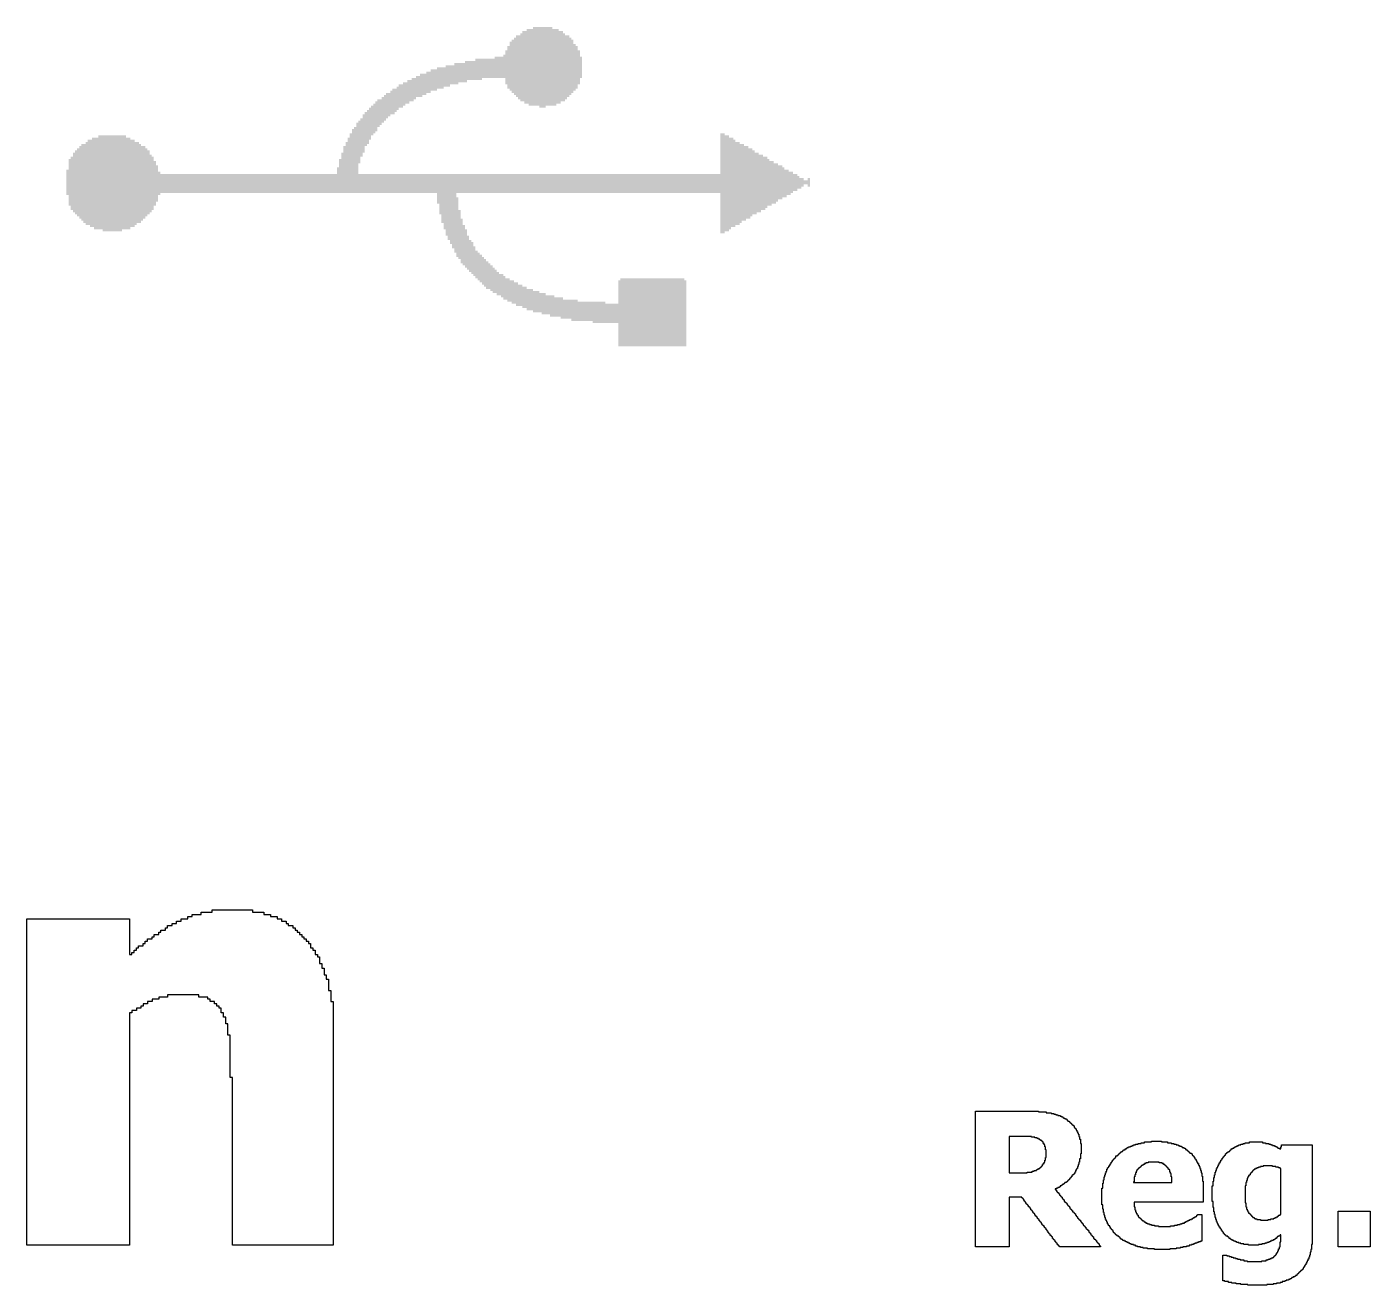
# Model space of a CAD drawing. Header units: inches. Extents: x 0.67 to 2.91, y 19.19 to 21.69.
# Drawn here: x 2.208 to 2.895, y 21.051 to 21.694 of the extents above; entities that cross this region are included whole.
import ezdxf

# ---------------------------------------------------------------- set-up
doc = ezdxf.new("R2010")
doc.units = ezdxf.units.IN
doc.header["$LTSCALE"] = 1.21
doc.header["$MEASUREMENT"] = 0
doc.layers.add('R2V', color=7, linetype='Continuous')

msp = doc.modelspace()

# ---------------------------------------------------------------- hatches: boundary and pattern name
at = {"linetype": 'ByBlock'}
msp.add_hatch(color=5, dxfattribs=at).paths.add_polyline_path([(2.6089, 21.61255), (2.6089, 21.6169), (2.60781, 21.6169), (2.60781, 21.61582), (2.60563, 21.61582), (2.60563, 21.6169), (2.60345, 21.6169), (2.60345, 21.61799), (2.60236, 21.61799), (2.60236, 21.61908), (2.60018, 21.61908), (2.60018, 21.62017), (2.598, 21.62017), (2.598, 21.62126), (2.59582, 21.62126), (2.59582, 21.62235), (2.59473, 21.62235), (2.59473, 21.62344), (2.59255, 21.62344), (2.59255, 21.62453), (2.59037, 21.62453), (2.59037, 21.62562), (2.58819, 21.62562), (2.58819, 21.62671), (2.5871, 21.62671), (2.5871, 21.6278), (2.58492, 21.6278), (2.58492, 21.62889), (2.58275, 21.62889), (2.58275, 21.62998), (2.58057, 21.62998), (2.58057, 21.63107), (2.57948, 21.63107), (2.57948, 21.63216), (2.5773, 21.63216), (2.5773, 21.63325), (2.57512, 21.63325), (2.57512, 21.63434), (2.57294, 21.63434), (2.57294, 21.63543), (2.57076, 21.63543), (2.57076, 21.63652), (2.56967, 21.63652), (2.56967, 21.63761), (2.56749, 21.63761), (2.56749, 21.6387), (2.56531, 21.6387), (2.56531, 21.63979), (2.56313, 21.63979), (2.56313, 21.61908), (2.37791, 21.61908), (2.37791, 21.62453), (2.379, 21.62453), (2.379, 21.6278), (2.38009, 21.6278), (2.38009, 21.62998), (2.38118, 21.62998), (2.38118, 21.63325), (2.38227, 21.63325), (2.38227, 21.63434), (2.38336, 21.63434), (2.38336, 21.63652), (2.38445, 21.63652), (2.38445, 21.6387), (2.38554, 21.6387), (2.38554, 21.63979), (2.38663, 21.63979), (2.38663, 21.64087), (2.38771, 21.64087), (2.38771, 21.64305), (2.3888, 21.64305), (2.3888, 21.64414), (2.38989, 21.64414), (2.38989, 21.64523), (2.39098, 21.64523), (2.39098, 21.64632), (2.39207, 21.64632), (2.39207, 21.64741), (2.39316, 21.64741), (2.39316, 21.6485), (2.39425, 21.6485), (2.39425, 21.64959), (2.39643, 21.64959), (2.39643, 21.65068), (2.39752, 21.65068), (2.39752, 21.65177), (2.39861, 21.65177), (2.39861, 21.65286), (2.40079, 21.65286), (2.40079, 21.65395), (2.40188, 21.65395), (2.40188, 21.65504), (2.40406, 21.65504), (2.40406, 21.65613), (2.40624, 21.65613), (2.40624, 21.65722), (2.40733, 21.65722), (2.40733, 21.65831), (2.4106, 21.65831), (2.4106, 21.6594), (2.41277, 21.6594), (2.41277, 21.66049), (2.41495, 21.66049), (2.41495, 21.66158), (2.41822, 21.66158), (2.41822, 21.66267), (2.42149, 21.66267), (2.42149, 21.66376), (2.42476, 21.66376), (2.42476, 21.66485), (2.42912, 21.66485), (2.42912, 21.66593), (2.43348, 21.66593), (2.43348, 21.66702), (2.4411, 21.66702), (2.4411, 21.66811), (2.45309, 21.66811), (2.45309, 21.66485), (2.45418, 21.66485), (2.45418, 21.66267), (2.45527, 21.66267), (2.45527, 21.66158), (2.45636, 21.66158), (2.45636, 21.66049), (2.45745, 21.66049), (2.45745, 21.6594), (2.45854, 21.6594), (2.45854, 21.65831), (2.45963, 21.65831), (2.45963, 21.65722), (2.46072, 21.65722), (2.46072, 21.65613), (2.46289, 21.65613), (2.46289, 21.65504), (2.46507, 21.65504), (2.46507, 21.65395), (2.47052, 21.65395), (2.47052, 21.65286), (2.47379, 21.65286), (2.47379, 21.65395), (2.47924, 21.65395), (2.47924, 21.65504), (2.48142, 21.65504), (2.48142, 21.65613), (2.4836, 21.65613), (2.4836, 21.65722), (2.48469, 21.65722), (2.48469, 21.65831), (2.48578, 21.65831), (2.48578, 21.6594), (2.48686, 21.6594), (2.48686, 21.66049), (2.48795, 21.66049), (2.48795, 21.66158), (2.48904, 21.66158), (2.48904, 21.66267), (2.49013, 21.66267), (2.49013, 21.66485), (2.49122, 21.66485), (2.49122, 21.66811), (2.49231, 21.66811), (2.49231, 21.67901), (2.49122, 21.67901), (2.49122, 21.68228), (2.49013, 21.68228), (2.49013, 21.68446), (2.48904, 21.68446), (2.48904, 21.68555), (2.48795, 21.68555), (2.48795, 21.68773), (2.48686, 21.68773), (2.48686, 21.68882), (2.48578, 21.68882), (2.48578, 21.68991), (2.4836, 21.68991), (2.4836, 21.69099), (2.48251, 21.69099), (2.48251, 21.69208), (2.48033, 21.69208), (2.48033, 21.69317), (2.47706, 21.69317), (2.47706, 21.69426), (2.46725, 21.69426), (2.46725, 21.69317), (2.46398, 21.69317), (2.46398, 21.69208), (2.4618, 21.69208), (2.4618, 21.69099), (2.46072, 21.69099), (2.46072, 21.68991), (2.45854, 21.68991), (2.45854, 21.68882), (2.45745, 21.68882), (2.45745, 21.68773), (2.45636, 21.68773), (2.45636, 21.68664), (2.45527, 21.68664), (2.45527, 21.68446), (2.45418, 21.68446), (2.45418, 21.68228), (2.45309, 21.68228), (2.45309, 21.6801), (2.452, 21.6801), (2.452, 21.67901), (2.44764, 21.67901), (2.44764, 21.67792), (2.43783, 21.67792), (2.43783, 21.67683), (2.43239, 21.67683), (2.43239, 21.67574), (2.42694, 21.67574), (2.42694, 21.67465), (2.42258, 21.67465), (2.42258, 21.67356), (2.41822, 21.67356), (2.41822, 21.67247), (2.41495, 21.67247), (2.41495, 21.67138), (2.41277, 21.67138), (2.41277, 21.67029), (2.40951, 21.67029), (2.40951, 21.6692), (2.40733, 21.6692), (2.40733, 21.66811), (2.40515, 21.66811), (2.40515, 21.66702), (2.40297, 21.66702), (2.40297, 21.66593), (2.40079, 21.66593), (2.40079, 21.66485), (2.39861, 21.66485), (2.39861, 21.66376), (2.39752, 21.66376), (2.39752, 21.66267), (2.39534, 21.66267), (2.39534, 21.66158), (2.39425, 21.66158), (2.39425, 21.66049), (2.39207, 21.66049), (2.39207, 21.6594), (2.39098, 21.6594), (2.39098, 21.65831), (2.38989, 21.65831), (2.38989, 21.65722), (2.38771, 21.65722), (2.38771, 21.65613), (2.38663, 21.65613), (2.38663, 21.65504), (2.38554, 21.65504), (2.38554, 21.65395), (2.38445, 21.65395), (2.38445, 21.65286), (2.38336, 21.65286), (2.38336, 21.65177), (2.38227, 21.65177), (2.38227, 21.65068), (2.38118, 21.65068), (2.38118, 21.64959), (2.38009, 21.64959), (2.38009, 21.64741), (2.379, 21.64741), (2.379, 21.64632), (2.37791, 21.64632), (2.37791, 21.64523), (2.37682, 21.64523), (2.37682, 21.64305), (2.37573, 21.64305), (2.37573, 21.64196), (2.37464, 21.64196), (2.37464, 21.63979), (2.37355, 21.63979), (2.37355, 21.63761), (2.37246, 21.63761), (2.37246, 21.63543), (2.37137, 21.63543), (2.37137, 21.63325), (2.37028, 21.63325), (2.37028, 21.62998), (2.36919, 21.62998), (2.36919, 21.62671), (2.3681, 21.62671), (2.3681, 21.62235), (2.36701, 21.62235), (2.36701, 21.61908), (2.27658, 21.61908), (2.27658, 21.62017), (2.27549, 21.62017), (2.27549, 21.62344), (2.2744, 21.62344), (2.2744, 21.62562), (2.27331, 21.62562), (2.27331, 21.6278), (2.27222, 21.6278), (2.27222, 21.62889), (2.27113, 21.62889), (2.27113, 21.63107), (2.27004, 21.63107), (2.27004, 21.63216), (2.26895, 21.63216), (2.26895, 21.63325), (2.26677, 21.63325), (2.26677, 21.63434), (2.26568, 21.63434), (2.26568, 21.63543), (2.26351, 21.63543), (2.26351, 21.63652), (2.26133, 21.63652), (2.26133, 21.63761), (2.25915, 21.63761), (2.25915, 21.6387), (2.24498, 21.6387), (2.24498, 21.63761), (2.24171, 21.63761), (2.24171, 21.63652), (2.23954, 21.63652), (2.23954, 21.63543), (2.23845, 21.63543), (2.23845, 21.63434), (2.23627, 21.63434), (2.23627, 21.63325), (2.23518, 21.63325), (2.23518, 21.63216), (2.23409, 21.63216), (2.23409, 21.63107), (2.233, 21.63107), (2.233, 21.62998), (2.23191, 21.62998), (2.23191, 21.6278), (2.23082, 21.6278), (2.23082, 21.62671), (2.22973, 21.62671), (2.22973, 21.62126), (2.22864, 21.62126), (2.22864, 21.60819), (2.22973, 21.60819), (2.22973, 21.60274), (2.23082, 21.60274), (2.23082, 21.60056), (2.23191, 21.60056), (2.23191, 21.59947), (2.233, 21.59947), (2.233, 21.59838), (2.23409, 21.59838), (2.23409, 21.59729), (2.23518, 21.59729), (2.23518, 21.5962), (2.23627, 21.5962), (2.23627, 21.59511), (2.23736, 21.59511), (2.23736, 21.59402), (2.23845, 21.59402), (2.23845, 21.59293), (2.24062, 21.59293), (2.24062, 21.59184), (2.2428, 21.59184), (2.2428, 21.59076), (2.24716, 21.59076), (2.24716, 21.58967), (2.25697, 21.58967), (2.25697, 21.59076), (2.26133, 21.59076), (2.26133, 21.59184), (2.26351, 21.59184), (2.26351, 21.59293), (2.26459, 21.59293), (2.26459, 21.59402), (2.26677, 21.59402), (2.26677, 21.59511), (2.26786, 21.59511), (2.26786, 21.5962), (2.26895, 21.5962), (2.26895, 21.59729), (2.27004, 21.59729), (2.27004, 21.59838), (2.27113, 21.59838), (2.27113, 21.59947), (2.27222, 21.59947), (2.27222, 21.60056), (2.27331, 21.60056), (2.27331, 21.60274), (2.2744, 21.60274), (2.2744, 21.60492), (2.27549, 21.60492), (2.27549, 21.60819), (2.27658, 21.60819), (2.27658, 21.60928), (2.41822, 21.60928), (2.41822, 21.60383), (2.41931, 21.60383), (2.41931, 21.59838), (2.4204, 21.59838), (2.4204, 21.59402), (2.42149, 21.59402), (2.42149, 21.59076), (2.42258, 21.59076), (2.42258, 21.58749), (2.42367, 21.58749), (2.42367, 21.58531), (2.42476, 21.58531), (2.42476, 21.58313), (2.42585, 21.58313), (2.42585, 21.58095), (2.42694, 21.58095), (2.42694, 21.57877), (2.42803, 21.57877), (2.42803, 21.57659), (2.42912, 21.57659), (2.42912, 21.5755), (2.43021, 21.5755), (2.43021, 21.57332), (2.4313, 21.57332), (2.4313, 21.57223), (2.43239, 21.57223), (2.43239, 21.57114), (2.43348, 21.57114), (2.43348, 21.57005), (2.43457, 21.57005), (2.43457, 21.56896), (2.43566, 21.56896), (2.43566, 21.56787), (2.43675, 21.56787), (2.43675, 21.56679), (2.43783, 21.56679), (2.43783, 21.5657), (2.43892, 21.5657), (2.43892, 21.56461), (2.44001, 21.56461), (2.44001, 21.56352), (2.4411, 21.56352), (2.4411, 21.56243), (2.44219, 21.56243), (2.44219, 21.56134), (2.44328, 21.56134), (2.44328, 21.56025), (2.44546, 21.56025), (2.44546, 21.55916), (2.44655, 21.55916), (2.44655, 21.55807), (2.44873, 21.55807), (2.44873, 21.55698), (2.45091, 21.55698), (2.45091, 21.55589), (2.452, 21.55589), (2.452, 21.5548), (2.45418, 21.5548), (2.45418, 21.55371), (2.45636, 21.55371), (2.45636, 21.55262), (2.45854, 21.55262), (2.45854, 21.55153), (2.4618, 21.55153), (2.4618, 21.55044), (2.46398, 21.55044), (2.46398, 21.54935), (2.46725, 21.54935), (2.46725, 21.54826), (2.47161, 21.54826), (2.47161, 21.54717), (2.47597, 21.54717), (2.47597, 21.54608), (2.48142, 21.54608), (2.48142, 21.54499), (2.48686, 21.54499), (2.48686, 21.5439), (2.49776, 21.5439), (2.49776, 21.54281), (2.51083, 21.54281), (2.51083, 21.53083), (2.5457, 21.53083), (2.5457, 21.56461), (2.54461, 21.56461), (2.54461, 21.5657), (2.51192, 21.5657), (2.51192, 21.56461), (2.51083, 21.56461), (2.51083, 21.55262), (2.5043, 21.55262), (2.5043, 21.55371), (2.49013, 21.55371), (2.49013, 21.5548), (2.48251, 21.5548), (2.48251, 21.55589), (2.47815, 21.55589), (2.47815, 21.55698), (2.47379, 21.55698), (2.47379, 21.55807), (2.47052, 21.55807), (2.47052, 21.55916), (2.46725, 21.55916), (2.46725, 21.56025), (2.46398, 21.56025), (2.46398, 21.56134), (2.4618, 21.56134), (2.4618, 21.56243), (2.45963, 21.56243), (2.45963, 21.56352), (2.45745, 21.56352), (2.45745, 21.56461), (2.45527, 21.56461), (2.45527, 21.5657), (2.45309, 21.5657), (2.45309, 21.56679), (2.452, 21.56679), (2.452, 21.56787), (2.44982, 21.56787), (2.44982, 21.56896), (2.44873, 21.56896), (2.44873, 21.57005), (2.44764, 21.57005), (2.44764, 21.57114), (2.44655, 21.57114), (2.44655, 21.57223), (2.44546, 21.57223), (2.44546, 21.57332), (2.44437, 21.57332), (2.44437, 21.57441), (2.44328, 21.57441), (2.44328, 21.5755), (2.44219, 21.5755), (2.44219, 21.57659), (2.4411, 21.57659), (2.4411, 21.57768), (2.44001, 21.57768), (2.44001, 21.57877), (2.43892, 21.57877), (2.43892, 21.57986), (2.43783, 21.57986), (2.43783, 21.58204), (2.43675, 21.58204), (2.43675, 21.58422), (2.43566, 21.58422), (2.43566, 21.58531), (2.43457, 21.58531), (2.43457, 21.58749), (2.43348, 21.58749), (2.43348, 21.59076), (2.43239, 21.59076), (2.43239, 21.59293), (2.4313, 21.59293), (2.4313, 21.5962), (2.43021, 21.5962), (2.43021, 21.60056), (2.42912, 21.60056), (2.42912, 21.6071), (2.42803, 21.6071), (2.42803, 21.60928), (2.56313, 21.60928), (2.56313, 21.58858), (2.56531, 21.58858), (2.56531, 21.58967), (2.56749, 21.58967), (2.56749, 21.59076), (2.56858, 21.59076), (2.56858, 21.59184), (2.57076, 21.59184), (2.57076, 21.59293), (2.57294, 21.59293), (2.57294, 21.59402), (2.57403, 21.59402), (2.57403, 21.59511), (2.57621, 21.59511), (2.57621, 21.5962), (2.57839, 21.5962), (2.57839, 21.59729), (2.57948, 21.59729), (2.57948, 21.59838), (2.58166, 21.59838), (2.58166, 21.59947), (2.58384, 21.59947), (2.58384, 21.60056), (2.58601, 21.60056), (2.58601, 21.60165), (2.5871, 21.60165), (2.5871, 21.60274), (2.58928, 21.60274), (2.58928, 21.60383), (2.59146, 21.60383), (2.59146, 21.60492), (2.59255, 21.60492), (2.59255, 21.60601), (2.59473, 21.60601), (2.59473, 21.6071), (2.59691, 21.6071), (2.59691, 21.60819), (2.59909, 21.60819), (2.59909, 21.60928), (2.60018, 21.60928), (2.60018, 21.61037), (2.60236, 21.61037), (2.60236, 21.61146), (2.60454, 21.61146), (2.60454, 21.61255), (2.60563, 21.61255), (2.60563, 21.61364), (2.60781, 21.61364), (2.60781, 21.61255)])

# ---------------------------------------------------------------- linework, layer by layer
at = {"layer": 'R2V', "color": 5}
for points in [[(2.32383, 21.2426, 0), (2.32383, 21.24146, 0), (2.32954, 21.24146, 0), (2.32954, 21.24031, 0), (2.33297, 21.24031, 0), (2.33297, 21.23917, 0), (2.3364, 21.23917, 0), (2.3364, 21.23803, 0), (2.33868, 21.23803, 0), (2.33868, 21.23688, 0), (2.34097, 21.23688, 0), (2.34097, 21.23574, 0), (2.34211, 21.23574, 0), (2.34211, 21.2346, 0), (2.3444, 21.2346, 0), (2.3444, 21.23346, 0), (2.34554, 21.23346, 0), (2.34554, 21.23231, 0), (2.34668, 21.23231, 0), (2.34668, 21.23117, 0), (2.34783, 21.23117, 0), (2.34783, 21.23003, 0), (2.34897, 21.23003, 0), (2.34897, 21.22888, 0), (2.35011, 21.22888, 0), (2.35011, 21.22774, 0), (2.35125, 21.22774, 0), (2.35125, 21.2266, 0), (2.3524, 21.2266, 0), (2.3524, 21.22546, 0), (2.35354, 21.22546, 0), (2.35354, 21.22317, 0), (2.35468, 21.22317, 0), (2.35468, 21.22203, 0), (2.35583, 21.22203, 0), (2.35583, 21.21974, 0), (2.35697, 21.21974, 0), (2.35697, 21.2186, 0), (2.35811, 21.2186, 0), (2.35811, 21.21517, 0), (2.35925, 21.21517, 0), (2.35925, 21.21288, 0), (2.3604, 21.21288, 0), (2.3604, 21.20946, 0), (2.36154, 21.20946, 0), (2.36154, 21.20717, 0), (2.36268, 21.20717, 0), (2.36268, 21.20146, 0), (2.36383, 21.20146, 0), (2.36383, 21.19574, 0), (2.36497, 21.19574, 0), (2.36497, 21.07117, 0), (2.31354, 21.07117, 0), (2.31354, 21.15688, 0), (2.3124, 21.15688, 0), (2.3124, 21.1786, 0), (2.31125, 21.1786, 0), (2.31125, 21.18431, 0), (2.31011, 21.18431, 0), (2.31011, 21.18774, 0), (2.30897, 21.18774, 0), (2.30897, 21.19003, 0), (2.30783, 21.19003, 0), (2.30783, 21.19231, 0), (2.30668, 21.19231, 0), (2.30668, 21.19346, 0), (2.30554, 21.19346, 0), (2.30554, 21.1946, 0), (2.3044, 21.1946, 0), (2.3044, 21.19574, 0), (2.30211, 21.19574, 0), (2.30211, 21.19688, 0), (2.30097, 21.19688, 0), (2.30097, 21.19803, 0), (2.2964, 21.19803, 0), (2.2964, 21.19917, 0), (2.2804, 21.19917, 0), (2.2804, 21.19803, 0), (2.27583, 21.19803, 0), (2.27583, 21.19688, 0), (2.2724, 21.19688, 0), (2.2724, 21.19574, 0), (2.27011, 21.19574, 0), (2.27011, 21.1946, 0), (2.26783, 21.1946, 0), (2.26783, 21.19346, 0), (2.26668, 21.19346, 0), (2.26668, 21.19231, 0), (2.2644, 21.19231, 0), (2.2644, 21.19117, 0), (2.26211, 21.19117, 0), (2.26211, 21.19003, 0), (2.26097, 21.19003, 0), (2.26097, 21.07117, 0), (2.2084, 21.07117, 0), (2.2084, 21.23803, 0), (2.26097, 21.23803, 0), (2.26097, 21.21974, 0), (2.26211, 21.21974, 0), (2.26211, 21.22088, 0), (2.26325, 21.22088, 0), (2.26325, 21.22203, 0), (2.2644, 21.22203, 0), (2.2644, 21.22317, 0), (2.26554, 21.22317, 0), (2.26554, 21.22431, 0), (2.26783, 21.22431, 0), (2.26783, 21.22546, 0), (2.26897, 21.22546, 0), (2.26897, 21.2266, 0), (2.27011, 21.2266, 0), (2.27011, 21.22774, 0), (2.2724, 21.22774, 0), (2.2724, 21.22888, 0), (2.27354, 21.22888, 0), (2.27354, 21.23003, 0), (2.27583, 21.23003, 0), (2.27583, 21.23117, 0), (2.27697, 21.23117, 0), (2.27697, 21.23231, 0), (2.27925, 21.23231, 0), (2.27925, 21.23346, 0), (2.2804, 21.23346, 0), (2.2804, 21.2346, 0), (2.28268, 21.2346, 0), (2.28268, 21.23574, 0), (2.28497, 21.23574, 0), (2.28497, 21.23688, 0), (2.28725, 21.23688, 0), (2.28725, 21.23803, 0), (2.29068, 21.23803, 0), (2.29068, 21.23917, 0), (2.29297, 21.23917, 0), (2.29297, 21.24031, 0), (2.29754, 21.24031, 0), (2.29754, 21.24146, 0), (2.30325, 21.24146, 0), (2.30325, 21.2426, 0), (2.32383, 21.2426, 0)], [(2.72575, 21.13962, 0), (2.72575, 21.13926, 0), (2.72968, 21.13926, 0), (2.72968, 21.1389, 0), (2.73218, 21.1389, 0), (2.73218, 21.13855, 0), (2.73361, 21.13855, 0), (2.73361, 21.13819, 0), (2.73468, 21.13819, 0), (2.73468, 21.13783, 0), (2.73575, 21.13783, 0), (2.73575, 21.13747, 0), (2.73682, 21.13747, 0), (2.73682, 21.13712, 0), (2.73753, 21.13712, 0), (2.73753, 21.13676, 0), (2.73825, 21.13676, 0), (2.73825, 21.1364, 0), (2.73861, 21.1364, 0), (2.73861, 21.13605, 0), (2.73932, 21.13605, 0), (2.73932, 21.13569, 0), (2.74003, 21.13569, 0), (2.74003, 21.13533, 0), (2.74039, 21.13533, 0), (2.74039, 21.13497, 0), (2.74075, 21.13497, 0), (2.74075, 21.13462, 0), (2.74146, 21.13462, 0), (2.74146, 21.13426, 0), (2.74182, 21.13426, 0), (2.74182, 21.1339, 0), (2.74218, 21.1339, 0), (2.74218, 21.13355, 0), (2.74253, 21.13355, 0), (2.74253, 21.13319, 0), (2.74289, 21.13319, 0), (2.74289, 21.13283, 0), (2.74325, 21.13283, 0), (2.74325, 21.13247, 0), (2.74361, 21.13247, 0), (2.74361, 21.13212, 0), (2.74396, 21.13212, 0), (2.74396, 21.1314, 0), (2.74432, 21.1314, 0), (2.74432, 21.13105, 0), (2.74468, 21.13105, 0), (2.74468, 21.13069, 0), (2.74503, 21.13069, 0), (2.74503, 21.12997, 0), (2.74539, 21.12997, 0), (2.74539, 21.12926, 0), (2.74575, 21.12926, 0), (2.74575, 21.12855, 0), (2.74611, 21.12855, 0), (2.74611, 21.12783, 0), (2.74646, 21.12783, 0), (2.74646, 21.12676, 0), (2.74682, 21.12676, 0), (2.74682, 21.12533, 0), (2.74718, 21.12533, 0), (2.74718, 21.12319, 0), (2.74753, 21.12319, 0), (2.74753, 21.11783, 0), (2.74718, 21.11783, 0), (2.74718, 21.11533, 0), (2.74682, 21.11533, 0), (2.74682, 21.11355, 0), (2.74646, 21.11355, 0), (2.74646, 21.11247, 0), (2.74611, 21.11247, 0), (2.74611, 21.1114, 0), (2.74575, 21.1114, 0), (2.74575, 21.11033, 0), (2.74539, 21.11033, 0), (2.74539, 21.10997, 0), (2.74503, 21.10997, 0), (2.74503, 21.10926, 0), (2.74468, 21.10926, 0), (2.74468, 21.10855, 0), (2.74432, 21.10855, 0), (2.74432, 21.10783, 0), (2.74396, 21.10783, 0), (2.74396, 21.10747, 0), (2.74361, 21.10747, 0), (2.74361, 21.10712, 0), (2.74325, 21.10712, 0), (2.74325, 21.10676, 0), (2.74289, 21.10676, 0), (2.74289, 21.10605, 0), (2.74253, 21.10605, 0), (2.74253, 21.10569, 0), (2.74218, 21.10569, 0), (2.74218, 21.10533, 0), (2.74182, 21.10533, 0), (2.74182, 21.10497, 0), (2.74146, 21.10497, 0), (2.74146, 21.10462, 0), (2.74111, 21.10462, 0), (2.74111, 21.10426, 0), (2.74075, 21.10426, 0), (2.74075, 21.1039, 0), (2.74039, 21.1039, 0), (2.74039, 21.10355, 0), (2.74003, 21.10355, 0), (2.74003, 21.10319, 0), (2.73932, 21.10319, 0), (2.73932, 21.10283, 0), (2.73896, 21.10283, 0), (2.73896, 21.10247, 0), (2.73861, 21.10247, 0), (2.73861, 21.10212, 0), (2.73789, 21.10212, 0), (2.73789, 21.10176, 0), (2.73753, 21.10176, 0), (2.73753, 21.1014, 0), (2.73682, 21.1014, 0), (2.73682, 21.10105, 0), (2.73646, 21.10105, 0), (2.73646, 21.10069, 0), (2.73575, 21.10069, 0), (2.73575, 21.10033, 0), (2.73503, 21.10033, 0), (2.73503, 21.09997, 0), (2.73432, 21.09997, 0), (2.73432, 21.09962, 0), (2.73468, 21.09962, 0), (2.73468, 21.09926, 0), (2.73503, 21.09926, 0), (2.73503, 21.09855, 0), (2.73539, 21.09855, 0), (2.73539, 21.09819, 0), (2.73575, 21.09819, 0), (2.73575, 21.09783, 0), (2.73611, 21.09783, 0), (2.73611, 21.09747, 0), (2.73646, 21.09747, 0), (2.73646, 21.09676, 0), (2.73682, 21.09676, 0), (2.73682, 21.0964, 0), (2.73718, 21.0964, 0), (2.73718, 21.09605, 0), (2.73753, 21.09605, 0), (2.73753, 21.09569, 0), (2.73789, 21.09569, 0), (2.73789, 21.09497, 0), (2.73825, 21.09497, 0), (2.73825, 21.09462, 0), (2.73861, 21.09462, 0), (2.73861, 21.09426, 0), (2.73896, 21.09426, 0), (2.73896, 21.09355, 0), (2.73932, 21.09355, 0), (2.73932, 21.09319, 0), (2.73968, 21.09319, 0), (2.73968, 21.09283, 0), (2.74003, 21.09283, 0), (2.74003, 21.09247, 0), (2.74039, 21.09247, 0), (2.74039, 21.09176, 0), (2.74075, 21.09176, 0), (2.74075, 21.0914, 0), (2.74111, 21.0914, 0), (2.74111, 21.09105, 0), (2.74146, 21.09105, 0), (2.74146, 21.09069, 0), (2.74182, 21.09069, 0), (2.74182, 21.08997, 0), (2.74218, 21.08997, 0), (2.74218, 21.08962, 0), (2.74253, 21.08962, 0), (2.74253, 21.08926, 0), (2.74289, 21.08926, 0), (2.74289, 21.0889, 0), (2.74325, 21.0889, 0), (2.74325, 21.08819, 0), (2.74361, 21.08819, 0), (2.74361, 21.08783, 0), (2.74396, 21.08783, 0), (2.74396, 21.08747, 0), (2.74432, 21.08747, 0), (2.74432, 21.08712, 0), (2.74468, 21.08712, 0), (2.74468, 21.0864, 0), (2.74503, 21.0864, 0), (2.74503, 21.08605, 0), (2.74539, 21.08605, 0), (2.74539, 21.08569, 0), (2.74575, 21.08569, 0), (2.74575, 21.08497, 0), (2.74611, 21.08497, 0), (2.74611, 21.08462, 0), (2.74646, 21.08462, 0), (2.74646, 21.08426, 0), (2.74682, 21.08426, 0), (2.74682, 21.0839, 0), (2.74718, 21.0839, 0), (2.74718, 21.08319, 0), (2.74753, 21.08319, 0), (2.74753, 21.08283, 0), (2.74789, 21.08283, 0), (2.74789, 21.08247, 0), (2.74825, 21.08247, 0), (2.74825, 21.08212, 0), (2.74861, 21.08212, 0), (2.74861, 21.0814, 0), (2.74896, 21.0814, 0), (2.74896, 21.08105, 0), (2.74932, 21.08105, 0), (2.74932, 21.08069, 0), (2.74968, 21.08069, 0), (2.74968, 21.08033, 0), (2.75003, 21.08033, 0), (2.75003, 21.07962, 0), (2.75039, 21.07962, 0), (2.75039, 21.07926, 0), (2.75075, 21.07926, 0), (2.75075, 21.0789, 0), (2.75111, 21.0789, 0), (2.75111, 21.07855, 0), (2.75146, 21.07855, 0), (2.75146, 21.07783, 0), (2.75182, 21.07783, 0), (2.75182, 21.07747, 0), (2.75218, 21.07747, 0), (2.75218, 21.07712, 0), (2.75253, 21.07712, 0), (2.75253, 21.0764, 0), (2.75289, 21.0764, 0), (2.75289, 21.07605, 0), (2.75325, 21.07605, 0), (2.75325, 21.07569, 0), (2.75361, 21.07569, 0), (2.75361, 21.07533, 0), (2.75396, 21.07533, 0), (2.75396, 21.07462, 0), (2.75432, 21.07462, 0), (2.75432, 21.07426, 0), (2.75468, 21.07426, 0), (2.75468, 21.0739, 0), (2.75503, 21.0739, 0), (2.75503, 21.07355, 0), (2.75539, 21.07355, 0), (2.75539, 21.07283, 0), (2.75575, 21.07283, 0), (2.75575, 21.07247, 0), (2.75611, 21.07247, 0), (2.75611, 21.07212, 0), (2.75646, 21.07212, 0), (2.75646, 21.07176, 0), (2.75682, 21.07176, 0), (2.75682, 21.07105, 0), (2.75718, 21.07105, 0), (2.75718, 21.07069, 0), (2.75753, 21.07069, 0), (2.75753, 21.07033, 0), (2.73646, 21.07033, 0), (2.73646, 21.07069, 0), (2.73611, 21.07069, 0), (2.73611, 21.07105, 0), (2.73575, 21.07105, 0), (2.73575, 21.0714, 0), (2.73539, 21.0714, 0), (2.73539, 21.07212, 0), (2.73503, 21.07212, 0), (2.73503, 21.07247, 0), (2.73468, 21.07247, 0), (2.73468, 21.07283, 0), (2.73432, 21.07283, 0), (2.73432, 21.07355, 0), (2.73396, 21.07355, 0), (2.73396, 21.0739, 0), (2.73361, 21.0739, 0), (2.73361, 21.07426, 0), (2.73325, 21.07426, 0), (2.73325, 21.07462, 0), (2.73289, 21.07462, 0), (2.73289, 21.07533, 0), (2.73253, 21.07533, 0), (2.73253, 21.07569, 0), (2.73218, 21.07569, 0), (2.73218, 21.07605, 0), (2.73182, 21.07605, 0), (2.73182, 21.07676, 0), (2.73146, 21.07676, 0), (2.73146, 21.07712, 0), (2.73111, 21.07712, 0), (2.73111, 21.07747, 0), (2.73075, 21.07747, 0), (2.73075, 21.07819, 0), (2.73039, 21.07819, 0), (2.73039, 21.07855, 0), (2.73003, 21.07855, 0), (2.73003, 21.0789, 0), (2.72968, 21.0789, 0), (2.72968, 21.07962, 0), (2.72932, 21.07962, 0), (2.72932, 21.07997, 0), (2.72896, 21.07997, 0), (2.72896, 21.08033, 0), (2.72861, 21.08033, 0), (2.72861, 21.08105, 0), (2.72825, 21.08105, 0), (2.72825, 21.0814, 0), (2.72789, 21.0814, 0), (2.72789, 21.08176, 0), (2.72753, 21.08176, 0), (2.72753, 21.08247, 0), (2.72718, 21.08247, 0), (2.72718, 21.08283, 0), (2.72682, 21.08283, 0), (2.72682, 21.08319, 0), (2.72646, 21.08319, 0), (2.72646, 21.08355, 0), (2.72611, 21.08355, 0), (2.72611, 21.08426, 0), (2.72575, 21.08426, 0), (2.72575, 21.08462, 0), (2.72539, 21.08462, 0), (2.72539, 21.08497, 0), (2.72503, 21.08497, 0), (2.72503, 21.08569, 0), (2.72468, 21.08569, 0), (2.72468, 21.08605, 0), (2.72432, 21.08605, 0), (2.72432, 21.0864, 0), (2.72396, 21.0864, 0), (2.72396, 21.08712, 0), (2.72361, 21.08712, 0), (2.72361, 21.08747, 0), (2.72325, 21.08747, 0), (2.72325, 21.08783, 0), (2.72289, 21.08783, 0), (2.72289, 21.08855, 0), (2.72253, 21.08855, 0), (2.72253, 21.0889, 0), (2.72218, 21.0889, 0), (2.72218, 21.08926, 0), (2.72182, 21.08926, 0), (2.72182, 21.08997, 0), (2.72146, 21.08997, 0), (2.72146, 21.09033, 0), (2.72111, 21.09033, 0), (2.72111, 21.09069, 0), (2.72075, 21.09069, 0), (2.72075, 21.0914, 0), (2.72039, 21.0914, 0), (2.72039, 21.09176, 0), (2.72003, 21.09176, 0), (2.72003, 21.09212, 0), (2.71968, 21.09212, 0), (2.71968, 21.09247, 0), (2.71932, 21.09247, 0), (2.71932, 21.09319, 0), (2.71896, 21.09319, 0), (2.71896, 21.09355, 0), (2.71861, 21.09355, 0), (2.71861, 21.0939, 0), (2.71825, 21.0939, 0), (2.71825, 21.09462, 0), (2.71789, 21.09462, 0), (2.71789, 21.09497, 0), (2.71753, 21.09497, 0), (2.71753, 21.09533, 0), (2.71718, 21.09533, 0), (2.71718, 21.09569, 0), (2.71075, 21.09569, 0), (2.71075, 21.07033, 0), (2.69361, 21.07033, 0), (2.69361, 21.13962, 0), (2.72575, 21.13962, 0)], [(2.72218, 21.12676, 0), (2.71075, 21.12676, 0), (2.71075, 21.10819, 0), (2.72003, 21.10819, 0), (2.72003, 21.10855, 0), (2.72253, 21.10855, 0), (2.72253, 21.1089, 0), (2.72361, 21.1089, 0), (2.72361, 21.10926, 0), (2.72468, 21.10926, 0), (2.72468, 21.10962, 0), (2.72503, 21.10962, 0), (2.72503, 21.10997, 0), (2.72575, 21.10997, 0), (2.72575, 21.11033, 0), (2.72646, 21.11033, 0), (2.72646, 21.11069, 0), (2.72682, 21.11069, 0), (2.72682, 21.11105, 0), (2.72718, 21.11105, 0), (2.72718, 21.1114, 0), (2.72753, 21.1114, 0), (2.72753, 21.11176, 0), (2.72789, 21.11176, 0), (2.72789, 21.11247, 0), (2.72825, 21.11247, 0), (2.72825, 21.11283, 0), (2.72861, 21.11283, 0), (2.72861, 21.11355, 0), (2.72896, 21.11355, 0), (2.72896, 21.11462, 0), (2.72932, 21.11462, 0), (2.72932, 21.11605, 0), (2.72968, 21.11605, 0), (2.72968, 21.11997, 0), (2.72932, 21.11997, 0), (2.72932, 21.1214, 0), (2.72896, 21.1214, 0), (2.72896, 21.12247, 0), (2.72861, 21.12247, 0), (2.72861, 21.12319, 0), (2.72825, 21.12319, 0), (2.72825, 21.1239, 0), (2.72789, 21.1239, 0), (2.72789, 21.12426, 0), (2.72753, 21.12426, 0), (2.72753, 21.12462, 0), (2.72682, 21.12462, 0), (2.72682, 21.12497, 0), (2.72646, 21.12497, 0), (2.72646, 21.12533, 0), (2.72575, 21.12533, 0), (2.72575, 21.12569, 0), (2.72503, 21.12569, 0), (2.72503, 21.12605, 0), (2.72396, 21.12605, 0), (2.72396, 21.1264, 0), (2.72218, 21.1264, 0), (2.72218, 21.12676, 0)], [(2.78861, 21.12426, 0), (2.78861, 21.1239, 0), (2.79182, 21.1239, 0), (2.79182, 21.12355, 0), (2.79361, 21.12355, 0), (2.79361, 21.12319, 0), (2.79503, 21.12319, 0), (2.79503, 21.12283, 0), (2.79611, 21.12283, 0), (2.79611, 21.12247, 0), (2.79718, 21.12247, 0), (2.79718, 21.12212, 0), (2.79789, 21.12212, 0), (2.79789, 21.12176, 0), (2.79896, 21.12176, 0), (2.79896, 21.1214, 0), (2.79932, 21.1214, 0), (2.79932, 21.12105, 0), (2.80003, 21.12105, 0), (2.80003, 21.12069, 0), (2.80075, 21.12069, 0), (2.80075, 21.12033, 0), (2.80111, 21.12033, 0), (2.80111, 21.11997, 0), (2.80182, 21.11997, 0), (2.80182, 21.11962, 0), (2.80218, 21.11962, 0), (2.80218, 21.11926, 0), (2.80253, 21.11926, 0), (2.80253, 21.1189, 0), (2.80289, 21.1189, 0), (2.80289, 21.11855, 0), (2.80325, 21.11855, 0), (2.80325, 21.11819, 0), (2.80396, 21.11819, 0), (2.80396, 21.11783, 0), (2.80432, 21.11783, 0), (2.80432, 21.11712, 0), (2.80468, 21.11712, 0), (2.80468, 21.11676, 0), (2.80503, 21.11676, 0), (2.80503, 21.1164, 0), (2.80539, 21.1164, 0), (2.80539, 21.11605, 0), (2.80575, 21.11605, 0), (2.80575, 21.11533, 0), (2.80611, 21.11533, 0), (2.80611, 21.11497, 0), (2.80646, 21.11497, 0), (2.80646, 21.11426, 0), (2.80682, 21.11426, 0), (2.80682, 21.11355, 0), (2.80718, 21.11355, 0), (2.80718, 21.11283, 0), (2.80753, 21.11283, 0), (2.80753, 21.11212, 0), (2.80789, 21.11212, 0), (2.80789, 21.1114, 0), (2.80825, 21.1114, 0), (2.80825, 21.11033, 0), (2.80861, 21.11033, 0), (2.80861, 21.10926, 0), (2.80896, 21.10926, 0), (2.80896, 21.10819, 0), (2.80932, 21.10819, 0), (2.80932, 21.1064, 0), (2.80968, 21.1064, 0), (2.80968, 21.1039, 0), (2.81003, 21.1039, 0), (2.81003, 21.09319, 0), (2.77468, 21.09319, 0), (2.77468, 21.09069, 0), (2.77503, 21.09069, 0), (2.77503, 21.08926, 0), (2.77539, 21.08926, 0), (2.77539, 21.08819, 0), (2.77575, 21.08819, 0), (2.77575, 21.08747, 0), (2.77611, 21.08747, 0), (2.77611, 21.08676, 0), (2.77646, 21.08676, 0), (2.77646, 21.0864, 0), (2.77682, 21.0864, 0), (2.77682, 21.08569, 0), (2.77718, 21.08569, 0), (2.77718, 21.08533, 0), (2.77753, 21.08533, 0), (2.77753, 21.08497, 0), (2.77789, 21.08497, 0), (2.77789, 21.08462, 0), (2.77825, 21.08462, 0), (2.77825, 21.08426, 0), (2.77861, 21.08426, 0), (2.77861, 21.0839, 0), (2.77896, 21.0839, 0), (2.77896, 21.08355, 0), (2.77968, 21.08355, 0), (2.77968, 21.08319, 0), (2.78003, 21.08319, 0), (2.78003, 21.08283, 0), (2.78075, 21.08283, 0), (2.78075, 21.08247, 0), (2.78146, 21.08247, 0), (2.78146, 21.08212, 0), (2.78253, 21.08212, 0), (2.78253, 21.08176, 0), (2.78361, 21.08176, 0), (2.78361, 21.0814, 0), (2.78503, 21.0814, 0), (2.78503, 21.08105, 0), (2.78718, 21.08105, 0), (2.78718, 21.08069, 0), (2.79325, 21.08069, 0), (2.79325, 21.08105, 0), (2.79539, 21.08105, 0), (2.79539, 21.0814, 0), (2.79682, 21.0814, 0), (2.79682, 21.08176, 0), (2.79825, 21.08176, 0), (2.79825, 21.08212, 0), (2.79932, 21.08212, 0), (2.79932, 21.08247, 0), (2.80039, 21.08247, 0), (2.80039, 21.08283, 0), (2.80111, 21.08283, 0), (2.80111, 21.08319, 0), (2.80182, 21.08319, 0), (2.80182, 21.08355, 0), (2.80253, 21.08355, 0), (2.80253, 21.0839, 0), (2.80325, 21.0839, 0), (2.80325, 21.08426, 0), (2.80396, 21.08426, 0), (2.80396, 21.08462, 0), (2.80468, 21.08462, 0), (2.80468, 21.08497, 0), (2.80503, 21.08497, 0), (2.80503, 21.08533, 0), (2.80575, 21.08533, 0), (2.80575, 21.08569, 0), (2.80646, 21.08569, 0), (2.80646, 21.08605, 0), (2.80682, 21.08605, 0), (2.80682, 21.0864, 0), (2.80718, 21.0864, 0), (2.80718, 21.08676, 0), (2.80932, 21.08676, 0), (2.80932, 21.07319, 0), (2.80861, 21.07319, 0), (2.80861, 21.07283, 0), (2.80753, 21.07283, 0), (2.80753, 21.07247, 0), (2.80682, 21.07247, 0), (2.80682, 21.07212, 0), (2.80575, 21.07212, 0), (2.80575, 21.07176, 0), (2.80503, 21.07176, 0), (2.80503, 21.0714, 0), (2.80396, 21.0714, 0), (2.80396, 21.07105, 0), (2.80289, 21.07105, 0), (2.80289, 21.07069, 0), (2.80146, 21.07069, 0), (2.80146, 21.07033, 0), (2.79968, 21.07033, 0), (2.79968, 21.06997, 0), (2.79825, 21.06997, 0), (2.79825, 21.06962, 0), (2.79611, 21.06962, 0), (2.79611, 21.06926, 0), (2.79289, 21.06926, 0), (2.79289, 21.0689, 0), (2.78503, 21.0689, 0), (2.78503, 21.06926, 0), (2.78146, 21.06926, 0), (2.78146, 21.06962, 0), (2.77932, 21.06962, 0), (2.77932, 21.06997, 0), (2.77789, 21.06997, 0), (2.77789, 21.07033, 0), (2.77646, 21.07033, 0), (2.77646, 21.07069, 0), (2.77539, 21.07069, 0), (2.77539, 21.07105, 0), (2.77432, 21.07105, 0), (2.77432, 21.0714, 0), (2.77325, 21.0714, 0), (2.77325, 21.07176, 0), (2.77253, 21.07176, 0), (2.77253, 21.07212, 0), (2.77182, 21.07212, 0), (2.77182, 21.07247, 0), (2.77111, 21.07247, 0), (2.77111, 21.07283, 0), (2.77039, 21.07283, 0), (2.77039, 21.07319, 0), (2.76968, 21.07319, 0), (2.76968, 21.07355, 0), (2.76896, 21.07355, 0), (2.76896, 21.0739, 0), (2.76861, 21.0739, 0), (2.76861, 21.07426, 0), (2.76789, 21.07426, 0), (2.76789, 21.07462, 0), (2.76753, 21.07462, 0), (2.76753, 21.07497, 0), (2.76718, 21.07497, 0), (2.76718, 21.07533, 0), (2.76682, 21.07533, 0), (2.76682, 21.07569, 0), (2.76611, 21.07569, 0), (2.76611, 21.07605, 0), (2.76575, 21.07605, 0), (2.76575, 21.0764, 0), (2.76539, 21.0764, 0), (2.76539, 21.07676, 0), (2.76503, 21.07676, 0), (2.76503, 21.07712, 0), (2.76468, 21.07712, 0), (2.76468, 21.07747, 0), (2.76432, 21.07747, 0), (2.76432, 21.07783, 0), (2.76396, 21.07783, 0), (2.76396, 21.07855, 0), (2.76361, 21.07855, 0), (2.76361, 21.0789, 0), (2.76325, 21.0789, 0), (2.76325, 21.07926, 0), (2.76289, 21.07926, 0), (2.76289, 21.07962, 0), (2.76253, 21.07962, 0), (2.76253, 21.08033, 0), (2.76218, 21.08033, 0), (2.76218, 21.08105, 0), (2.76182, 21.08105, 0), (2.76182, 21.0814, 0), (2.76146, 21.0814, 0), (2.76146, 21.08212, 0), (2.76111, 21.08212, 0), (2.76111, 21.08283, 0), (2.76075, 21.08283, 0), (2.76075, 21.08355, 0), (2.76039, 21.08355, 0), (2.76039, 21.08426, 0), (2.76003, 21.08426, 0), (2.76003, 21.08533, 0), (2.75968, 21.08533, 0), (2.75968, 21.0864, 0), (2.75932, 21.0864, 0), (2.75932, 21.08783, 0), (2.75896, 21.08783, 0), (2.75896, 21.08962, 0), (2.75861, 21.08962, 0), (2.75861, 21.09176, 0), (2.75825, 21.09176, 0), (2.75825, 21.10033, 0), (2.75861, 21.10033, 0), (2.75861, 21.10283, 0), (2.75896, 21.10283, 0), (2.75896, 21.10462, 0), (2.75932, 21.10462, 0), (2.75932, 21.10605, 0), (2.75968, 21.10605, 0), (2.75968, 21.10712, 0), (2.76003, 21.10712, 0), (2.76003, 21.10819, 0), (2.76039, 21.10819, 0), (2.76039, 21.1089, 0), (2.76075, 21.1089, 0), (2.76075, 21.10997, 0), (2.76111, 21.10997, 0), (2.76111, 21.11069, 0), (2.76146, 21.11069, 0), (2.76146, 21.11105, 0), (2.76182, 21.11105, 0), (2.76182, 21.11176, 0), (2.76218, 21.11176, 0), (2.76218, 21.11247, 0), (2.76253, 21.11247, 0), (2.76253, 21.11283, 0), (2.76289, 21.11283, 0), (2.76289, 21.11355, 0), (2.76325, 21.11355, 0), (2.76325, 21.1139, 0), (2.76361, 21.1139, 0), (2.76361, 21.11462, 0), (2.76396, 21.11462, 0), (2.76396, 21.11497, 0), (2.76432, 21.11497, 0), (2.76432, 21.11533, 0), (2.76468, 21.11533, 0), (2.76468, 21.11569, 0), (2.76503, 21.11569, 0), (2.76503, 21.11605, 0), (2.76539, 21.11605, 0), (2.76539, 21.11676, 0), (2.76611, 21.11676, 0), (2.76611, 21.11712, 0), (2.76646, 21.11712, 0), (2.76646, 21.11747, 0), (2.76682, 21.11747, 0), (2.76682, 21.11783, 0), (2.76718, 21.11783, 0), (2.76718, 21.11819, 0), (2.76753, 21.11819, 0), (2.76753, 21.11855, 0), (2.76789, 21.11855, 0), (2.76789, 21.1189, 0), (2.76861, 21.1189, 0), (2.76861, 21.11926, 0), (2.76896, 21.11926, 0), (2.76896, 21.11962, 0), (2.76932, 21.11962, 0), (2.76932, 21.11997, 0), (2.77003, 21.11997, 0), (2.77003, 21.12033, 0), (2.77075, 21.12033, 0), (2.77075, 21.12069, 0), (2.77111, 21.12069, 0), (2.77111, 21.12105, 0), (2.77182, 21.12105, 0), (2.77182, 21.1214, 0), (2.77289, 21.1214, 0), (2.77289, 21.12176, 0), (2.77361, 21.12176, 0), (2.77361, 21.12212, 0), (2.77432, 21.12212, 0), (2.77432, 21.12247, 0), (2.77539, 21.12247, 0), (2.77539, 21.12283, 0), (2.77682, 21.12283, 0), (2.77682, 21.12319, 0), (2.77825, 21.12319, 0), (2.77825, 21.12355, 0), (2.78003, 21.12355, 0), (2.78003, 21.1239, 0), (2.78361, 21.1239, 0), (2.78361, 21.12426, 0), (2.78861, 21.12426, 0)], [(2.84039, 21.1239, 0), (2.84039, 21.12355, 0), (2.84182, 21.12355, 0), (2.84182, 21.12319, 0), (2.84361, 21.12319, 0), (2.84361, 21.12283, 0), (2.84468, 21.12283, 0), (2.84468, 21.12247, 0), (2.84539, 21.12247, 0), (2.84539, 21.12212, 0), (2.84646, 21.12212, 0), (2.84646, 21.12176, 0), (2.84718, 21.12176, 0), (2.84718, 21.1214, 0), (2.84789, 21.1214, 0), (2.84789, 21.12105, 0), (2.84825, 21.12105, 0), (2.84825, 21.12069, 0), (2.84896, 21.12069, 0), (2.84896, 21.12033, 0), (2.84968, 21.12033, 0), (2.84968, 21.1214, 0), (2.85003, 21.1214, 0), (2.85003, 21.12247, 0), (2.86575, 21.12247, 0), (2.86575, 21.0714, 0), (2.86539, 21.0714, 0), (2.86539, 21.0689, 0), (2.86503, 21.0689, 0), (2.86503, 21.06747, 0), (2.86468, 21.06747, 0), (2.86468, 21.06605, 0), (2.86432, 21.06605, 0), (2.86432, 21.06497, 0), (2.86396, 21.06497, 0), (2.86396, 21.0639, 0), (2.86361, 21.0639, 0), (2.86361, 21.06319, 0), (2.86325, 21.06319, 0), (2.86325, 21.06247, 0), (2.86289, 21.06247, 0), (2.86289, 21.06176, 0), (2.86253, 21.06176, 0), (2.86253, 21.06105, 0), (2.86218, 21.06105, 0), (2.86218, 21.06069, 0), (2.86182, 21.06069, 0), (2.86182, 21.05997, 0), (2.86146, 21.05997, 0), (2.86146, 21.05962, 0), (2.86111, 21.05962, 0), (2.86111, 21.0589, 0), (2.86075, 21.0589, 0), (2.86075, 21.05855, 0), (2.86039, 21.05855, 0), (2.86039, 21.05819, 0), (2.86003, 21.05819, 0), (2.86003, 21.05783, 0), (2.85968, 21.05783, 0), (2.85968, 21.05747, 0), (2.85932, 21.05747, 0), (2.85932, 21.05712, 0), (2.85896, 21.05712, 0), (2.85896, 21.05676, 0), (2.85861, 21.05676, 0), (2.85861, 21.0564, 0), (2.85825, 21.0564, 0), (2.85825, 21.05605, 0), (2.85789, 21.05605, 0), (2.85789, 21.05569, 0), (2.85718, 21.05569, 0), (2.85718, 21.05533, 0), (2.85682, 21.05533, 0), (2.85682, 21.05497, 0), (2.85611, 21.05497, 0), (2.85611, 21.05462, 0), (2.85539, 21.05462, 0), (2.85539, 21.05426, 0), (2.85503, 21.05426, 0), (2.85503, 21.0539, 0), (2.85432, 21.0539, 0), (2.85432, 21.05355, 0), (2.85361, 21.05355, 0), (2.85361, 21.05319, 0), (2.85253, 21.05319, 0), (2.85253, 21.05283, 0), (2.85182, 21.05283, 0), (2.85182, 21.05247, 0), (2.85039, 21.05247, 0), (2.85039, 21.05212, 0), (2.84932, 21.05212, 0), (2.84932, 21.05176, 0), (2.84753, 21.05176, 0), (2.84753, 21.0514, 0), (2.84575, 21.0514, 0), (2.84575, 21.05105, 0), (2.84253, 21.05105, 0), (2.84253, 21.05069, 0), (2.83289, 21.05069, 0), (2.83289, 21.05105, 0), (2.82932, 21.05105, 0), (2.82932, 21.0514, 0), (2.82682, 21.0514, 0), (2.82682, 21.05176, 0), (2.82468, 21.05176, 0), (2.82468, 21.05212, 0), (2.82289, 21.05212, 0), (2.82289, 21.05247, 0), (2.82111, 21.05247, 0), (2.82111, 21.05283, 0), (2.82003, 21.05283, 0), (2.82003, 21.06605, 0), (2.82218, 21.06605, 0), (2.82218, 21.06569, 0), (2.82325, 21.06569, 0), (2.82325, 21.06533, 0), (2.82432, 21.06533, 0), (2.82432, 21.06497, 0), (2.82539, 21.06497, 0), (2.82539, 21.06462, 0), (2.82646, 21.06462, 0), (2.82646, 21.06426, 0), (2.82753, 21.06426, 0), (2.82753, 21.0639, 0), (2.82896, 21.0639, 0), (2.82896, 21.06355, 0), (2.83075, 21.06355, 0), (2.83075, 21.06319, 0), (2.83253, 21.06319, 0), (2.83253, 21.06283, 0), (2.84003, 21.06283, 0), (2.84003, 21.06319, 0), (2.84218, 21.06319, 0), (2.84218, 21.06355, 0), (2.84325, 21.06355, 0), (2.84325, 21.0639, 0), (2.84432, 21.0639, 0), (2.84432, 21.06426, 0), (2.84503, 21.06426, 0), (2.84503, 21.06462, 0), (2.84575, 21.06462, 0), (2.84575, 21.06497, 0), (2.84611, 21.06497, 0), (2.84611, 21.06533, 0), (2.84646, 21.06533, 0), (2.84646, 21.06569, 0), (2.84682, 21.06569, 0), (2.84682, 21.06605, 0), (2.84718, 21.06605, 0), (2.84718, 21.0664, 0), (2.84753, 21.0664, 0), (2.84753, 21.06712, 0), (2.84789, 21.06712, 0), (2.84789, 21.06747, 0), (2.84825, 21.06747, 0), (2.84825, 21.06819, 0), (2.84861, 21.06819, 0), (2.84861, 21.06926, 0), (2.84896, 21.06926, 0), (2.84896, 21.07033, 0), (2.84932, 21.07033, 0), (2.84932, 21.07283, 0), (2.84968, 21.07283, 0), (2.84968, 21.0764, 0), (2.84932, 21.0764, 0), (2.84932, 21.07605, 0), (2.84896, 21.07605, 0), (2.84896, 21.07569, 0), (2.84825, 21.07569, 0), (2.84825, 21.07533, 0), (2.84789, 21.07533, 0), (2.84789, 21.07497, 0), (2.84753, 21.07497, 0), (2.84753, 21.07462, 0), (2.84682, 21.07462, 0), (2.84682, 21.07426, 0), (2.84646, 21.07426, 0), (2.84646, 21.0739, 0), (2.84575, 21.0739, 0), (2.84575, 21.07355, 0), (2.84503, 21.07355, 0), (2.84503, 21.07319, 0), (2.84432, 21.07319, 0), (2.84432, 21.07283, 0), (2.84361, 21.07283, 0), (2.84361, 21.07247, 0), (2.84253, 21.07247, 0), (2.84253, 21.07212, 0), (2.84146, 21.07212, 0), (2.84146, 21.07176, 0), (2.84003, 21.07176, 0), (2.84003, 21.0714, 0), (2.83825, 21.0714, 0), (2.83825, 21.07105, 0), (2.83325, 21.07105, 0), (2.83325, 21.0714, 0), (2.83075, 21.0714, 0), (2.83075, 21.07176, 0), (2.82932, 21.07176, 0), (2.82932, 21.07212, 0), (2.82825, 21.07212, 0), (2.82825, 21.07247, 0), (2.82718, 21.07247, 0), (2.82718, 21.07283, 0), (2.82646, 21.07283, 0), (2.82646, 21.07319, 0), (2.82575, 21.07319, 0), (2.82575, 21.07355, 0), (2.82503, 21.07355, 0), (2.82503, 21.0739, 0), (2.82432, 21.0739, 0), (2.82432, 21.07426, 0), (2.82396, 21.07426, 0), (2.82396, 21.07462, 0), (2.82325, 21.07462, 0), (2.82325, 21.07497, 0), (2.82289, 21.07497, 0), (2.82289, 21.07533, 0), (2.82253, 21.07533, 0), (2.82253, 21.07569, 0), (2.82182, 21.07569, 0), (2.82182, 21.07605, 0), (2.82146, 21.07605, 0), (2.82146, 21.0764, 0), (2.82111, 21.0764, 0), (2.82111, 21.07676, 0), (2.82075, 21.07676, 0), (2.82075, 21.07712, 0), (2.82039, 21.07712, 0), (2.82039, 21.07783, 0), (2.82003, 21.07783, 0), (2.82003, 21.07819, 0), (2.81968, 21.07819, 0), (2.81968, 21.07855, 0), (2.81932, 21.07855, 0), (2.81932, 21.07926, 0), (2.81896, 21.07926, 0), (2.81896, 21.07962, 0), (2.81861, 21.07962, 0), (2.81861, 21.08033, 0), (2.81825, 21.08033, 0), (2.81825, 21.08105, 0), (2.81789, 21.08105, 0), (2.81789, 21.08176, 0), (2.81753, 21.08176, 0), (2.81753, 21.08247, 0), (2.81718, 21.08247, 0), (2.81718, 21.08319, 0), (2.81682, 21.08319, 0), (2.81682, 21.08426, 0), (2.81646, 21.08426, 0), (2.81646, 21.08533, 0), (2.81611, 21.08533, 0), (2.81611, 21.08676, 0), (2.81575, 21.08676, 0), (2.81575, 21.08819, 0), (2.81539, 21.08819, 0), (2.81539, 21.09033, 0), (2.81503, 21.09033, 0), (2.81503, 21.09355, 0), (2.81468, 21.09355, 0), (2.81468, 21.1014, 0), (2.81503, 21.1014, 0), (2.81503, 21.1039, 0), (2.81539, 21.1039, 0), (2.81539, 21.10569, 0), (2.81575, 21.10569, 0), (2.81575, 21.10712, 0), (2.81611, 21.10712, 0), (2.81611, 21.10855, 0), (2.81646, 21.10855, 0), (2.81646, 21.10926, 0), (2.81682, 21.10926, 0), (2.81682, 21.11033, 0), (2.81718, 21.11033, 0), (2.81718, 21.11105, 0), (2.81753, 21.11105, 0), (2.81753, 21.11176, 0), (2.81789, 21.11176, 0), (2.81789, 21.11247, 0), (2.81825, 21.11247, 0), (2.81825, 21.11319, 0), (2.81861, 21.11319, 0), (2.81861, 21.1139, 0), (2.81896, 21.1139, 0), (2.81896, 21.11462, 0), (2.81932, 21.11462, 0), (2.81932, 21.11497, 0), (2.81968, 21.11497, 0), (2.81968, 21.11569, 0), (2.82003, 21.11569, 0), (2.82003, 21.11605, 0), (2.82039, 21.11605, 0), (2.82039, 21.1164, 0), (2.82075, 21.1164, 0), (2.82075, 21.11676, 0), (2.82111, 21.11676, 0), (2.82111, 21.11712, 0), (2.82146, 21.11712, 0), (2.82146, 21.11783, 0), (2.82182, 21.11783, 0), (2.82182, 21.11819, 0), (2.82218, 21.11819, 0), (2.82218, 21.11855, 0), (2.82253, 21.11855, 0), (2.82253, 21.1189, 0), (2.82325, 21.1189, 0), (2.82325, 21.11926, 0), (2.82361, 21.11926, 0), (2.82361, 21.11962, 0), (2.82396, 21.11962, 0), (2.82396, 21.11997, 0), (2.82432, 21.11997, 0), (2.82432, 21.12033, 0), (2.82503, 21.12033, 0), (2.82503, 21.12069, 0), (2.82575, 21.12069, 0), (2.82575, 21.12105, 0), (2.82611, 21.12105, 0), (2.82611, 21.1214, 0), (2.82682, 21.1214, 0), (2.82682, 21.12176, 0), (2.82753, 21.12176, 0), (2.82753, 21.12212, 0), (2.82825, 21.12212, 0), (2.82825, 21.12247, 0), (2.82932, 21.12247, 0), (2.82932, 21.12283, 0), (2.83039, 21.12283, 0), (2.83039, 21.12319, 0), (2.83146, 21.12319, 0), (2.83146, 21.12355, 0), (2.83361, 21.12355, 0), (2.83361, 21.1239, 0), (2.84039, 21.1239, 0)], [(2.78753, 21.11355, 0), (2.78182, 21.11355, 0), (2.78182, 21.11319, 0), (2.78075, 21.11319, 0), (2.78075, 21.11283, 0), (2.78003, 21.11283, 0), (2.78003, 21.11247, 0), (2.77932, 21.11247, 0), (2.77932, 21.11212, 0), (2.77861, 21.11212, 0), (2.77861, 21.11176, 0), (2.77825, 21.11176, 0), (2.77825, 21.1114, 0), (2.77789, 21.1114, 0), (2.77789, 21.11105, 0), (2.77753, 21.11105, 0), (2.77753, 21.11069, 0), (2.77718, 21.11069, 0), (2.77718, 21.11033, 0), (2.77682, 21.11033, 0), (2.77682, 21.10997, 0), (2.77646, 21.10997, 0), (2.77646, 21.10962, 0), (2.77611, 21.10962, 0), (2.77611, 21.1089, 0), (2.77575, 21.1089, 0), (2.77575, 21.10819, 0), (2.77539, 21.10819, 0), (2.77539, 21.10712, 0), (2.77503, 21.10712, 0), (2.77503, 21.10605, 0), (2.77468, 21.10605, 0), (2.77468, 21.10355, 0), (2.77432, 21.10355, 0), (2.77432, 21.10319, 0), (2.79396, 21.10319, 0), (2.79396, 21.10605, 0), (2.79361, 21.10605, 0), (2.79361, 21.10783, 0), (2.79325, 21.10783, 0), (2.79325, 21.10855, 0), (2.79289, 21.10855, 0), (2.79289, 21.10962, 0), (2.79253, 21.10962, 0), (2.79253, 21.10997, 0), (2.79218, 21.10997, 0), (2.79218, 21.11069, 0), (2.79182, 21.11069, 0), (2.79182, 21.11105, 0), (2.79146, 21.11105, 0), (2.79146, 21.1114, 0), (2.79111, 21.1114, 0), (2.79111, 21.11176, 0), (2.79075, 21.11176, 0), (2.79075, 21.11212, 0), (2.79039, 21.11212, 0), (2.79039, 21.11247, 0), (2.78968, 21.11247, 0), (2.78968, 21.11283, 0), (2.78896, 21.11283, 0), (2.78896, 21.11319, 0), (2.78753, 21.11319, 0), (2.78753, 21.11355, 0)], [(2.84539, 21.11176, 0), (2.84075, 21.11176, 0), (2.84075, 21.1114, 0), (2.83932, 21.1114, 0), (2.83932, 21.11105, 0), (2.83825, 21.11105, 0), (2.83825, 21.11069, 0), (2.83753, 21.11069, 0), (2.83753, 21.11033, 0), (2.83682, 21.11033, 0), (2.83682, 21.10997, 0), (2.83611, 21.10997, 0), (2.83611, 21.10962, 0), (2.83575, 21.10962, 0), (2.83575, 21.10926, 0), (2.83539, 21.10926, 0), (2.83539, 21.1089, 0), (2.83503, 21.1089, 0), (2.83503, 21.10855, 0), (2.83468, 21.10855, 0), (2.83468, 21.10819, 0), (2.83432, 21.10819, 0), (2.83432, 21.10783, 0), (2.83396, 21.10783, 0), (2.83396, 21.10712, 0), (2.83361, 21.10712, 0), (2.83361, 21.10676, 0), (2.83325, 21.10676, 0), (2.83325, 21.10605, 0), (2.83289, 21.10605, 0), (2.83289, 21.10533, 0), (2.83253, 21.10533, 0), (2.83253, 21.10426, 0), (2.83218, 21.10426, 0), (2.83218, 21.10319, 0), (2.83182, 21.10319, 0), (2.83182, 21.1014, 0), (2.83146, 21.1014, 0), (2.83146, 21.09283, 0), (2.83182, 21.09283, 0), (2.83182, 21.09069, 0), (2.83218, 21.09069, 0), (2.83218, 21.08962, 0), (2.83253, 21.08962, 0), (2.83253, 21.0889, 0), (2.83289, 21.0889, 0), (2.83289, 21.08819, 0), (2.83325, 21.08819, 0), (2.83325, 21.08747, 0), (2.83361, 21.08747, 0), (2.83361, 21.08712, 0), (2.83396, 21.08712, 0), (2.83396, 21.08676, 0), (2.83432, 21.08676, 0), (2.83432, 21.0864, 0), (2.83468, 21.0864, 0), (2.83468, 21.08605, 0), (2.83503, 21.08605, 0), (2.83503, 21.08569, 0), (2.83539, 21.08569, 0), (2.83539, 21.08533, 0), (2.83611, 21.08533, 0), (2.83611, 21.08497, 0), (2.83646, 21.08497, 0), (2.83646, 21.08462, 0), (2.83753, 21.08462, 0), (2.83753, 21.08426, 0), (2.83932, 21.08426, 0), (2.83932, 21.0839, 0), (2.84325, 21.0839, 0), (2.84325, 21.08426, 0), (2.84468, 21.08426, 0), (2.84468, 21.08462, 0), (2.84611, 21.08462, 0), (2.84611, 21.08497, 0), (2.84682, 21.08497, 0), (2.84682, 21.08533, 0), (2.84753, 21.08533, 0), (2.84753, 21.08569, 0), (2.84825, 21.08569, 0), (2.84825, 21.08605, 0), (2.84861, 21.08605, 0), (2.84861, 21.0864, 0), (2.84932, 21.0864, 0), (2.84932, 21.08676, 0), (2.84968, 21.08676, 0), (2.84968, 21.11033, 0), (2.84932, 21.11033, 0), (2.84932, 21.11069, 0), (2.84861, 21.11069, 0), (2.84861, 21.11105, 0), (2.84718, 21.11105, 0), (2.84718, 21.1114, 0), (2.84539, 21.1114, 0), (2.84539, 21.11176, 0)], [(2.89539, 21.08855, 0), (2.89539, 21.07033, 0), (2.87896, 21.07033, 0), (2.87896, 21.08855, 0), (2.89539, 21.08855, 0)]]:
    msp.add_polyline3d(points, dxfattribs=at)

doc.saveas('drawing.dxf')
